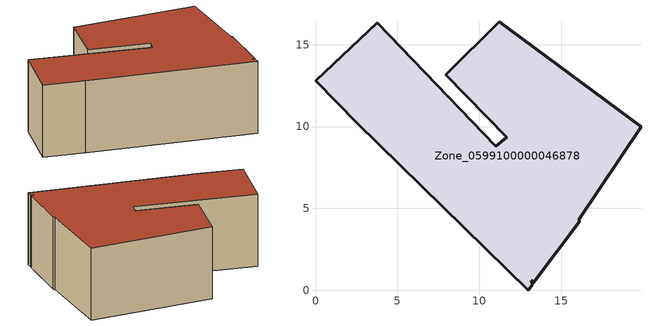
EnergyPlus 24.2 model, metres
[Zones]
Zone_0599100000046878
 floor ground (C_G): 3.76,16.34 11.02,8.78 11.67,9.34 7.96,13.17 11.23,16.4 19.88,9.99 16.09,4.3 16.14,4.22 13.34,0.48 13.19,0.62 13.25,0.37 12.98,0 2.54,10.19 0,12.8 z0.54
 wall outside (C_F): 2.54,10.19 12.98,0 13.25,0.37 13.19,0.62 13.34,0.48 16.14,4.22 16.09,4.3 19.88,9.99 11.23,16.4 7.96,13.17 11.67,9.34 11.02,8.78 3.76,16.34 0,12.8 2.54,10.19 z0.54:7
 roof outside (C_R): 11.02,8.78 3.76,16.34 0,12.8 2.54,10.19 12.98,0 13.25,0.37 13.19,0.62 13.34,0.48 16.14,4.22 16.09,4.3 19.88,9.99 11.23,16.4 7.96,13.17 11.67,9.34 z7
[BUILDING]
Pand.0599100000046878: North Axis=0; Terrain=City; Loads Convergence Tolerance Value=0.04; Temperature Convergence Tolerance Value=0.4; Solar Distribution=FullExterior; Maximum Number of Warmup Days=25; Minimum Number of Warmup Days=1
[Site:Location]
Rotterdam.The.Hague.AP_ZH_NLD Design_Conditions: Latitude=51.96; Longitude=4.45; Time Zone=1; Elevation=-4.5
[SITE:GROUNDTEMPERATURE:BUILDINGSURFACE]
18, 18, 18, 18, 18, 18, 18, 18, 18, 18, 18, 18
[MATERIAL] Thermal Absorptance=0.9; Solar Absorptance=0.7; Visible Absorptance=0.7
Name | Roughness | Thickness | Conductivity | Density | Specific Heat
G.TI.1946 | MediumSmooth | 0.15 | 1 | 540 | 1210
F.TI.1946 | Rough | 0.3 | 0.857143 | 1920 | 840
R.TI.1946 | MediumRough | 0.2 | 0.1 | 1500 | 1000
[CONSTRUCTION]
C_G: G.TI.1946
C_F: F.TI.1946
C_R: R.TI.1946
[ZONE]
Zone_0599100000046878: Type=1; Multiplier=1; Ceiling Height=Autocalculate; Volume=Autocalculate; Floor Area=autocalculate; Part of Total Floor Area=Yes
[ZONEINFILTRATION:DESIGNFLOWRATE]
Infil_Zone_0599100000046878: Zone or ZoneList or Space or SpaceList=Zone_0599100000046878; Schedule=AlwaysOn; Design Flow Rate Calculation Method=Flow/Area; Flow Rate per Floor Area=0.003; Constant Term Coefficient=1; Temperature Term Coefficient=0; Velocity Term Coefficient=0; Velocity Squared Term Coefficient=0
[HVACTEMPLATE:ZONE:IDEALLOADSAIRSYSTEM]
Zone_0599100000046878: Maximum Heating Supply Air Temperature=50; Minimum Cooling Supply Air Temperature=13; Maximum Heating Supply Air Humidity Ratio=0.0156; Minimum Cooling Supply Air Humidity Ratio=0.0077; Heating Limit=NoLimit; Cooling Limit=NoLimit; Dehumidification Control Type=ConstantSensibleHeatRatio; Cooling Sensible Heat Ratio=0.7; Dehumidification Setpoint=60; Humidification Control Type=None; Humidification Setpoint=30; Outdoor Air Method=None; Outdoor Air Flow Rate per Person=0.00944; Outdoor Air Flow Rate per Zone Floor Area=0; Outdoor Air Flow Rate per Zone=0; Demand Controlled Ventilation Type=None; Outdoor Air Economizer Type=NoEconomizer; Heat Recovery Type=None; Sensible Heat Recovery Effectiveness=0.7; Latent Heat Recovery Effectiveness=0.65
[ZONECONTROL:THERMOSTAT]
ThermostatControl_Zone_0599100000046878: Zone or ZoneList=Zone_0599100000046878; Control Type Schedule=DualSetpointControlType; Control 1=Thermostat_Zone_0599100000046878; Temperature Difference Between Cutout And Setpoint=0
[THERMOSTATSETPOINT:DUALSETPOINT]
Thermostat_Zone_0599100000046878: Heating Setpoint Temperature Schedule=HeatingSetpoint_Zone_0599100000046878; Cooling Setpoint Temperature Schedule=CoolingSetpoint_Zone_0599100000046878
[SCHEDULE:COMPACT]
HeatingSetpoint_Zone_0599100000046878: Through: 12/31, For: AllDays, Until: 24:00, 21
CoolingSetpoint_Zone_0599100000046878: Through: 12/31, For: AllDays, Until: 24:00, 24
DualSetpointControlType: Through: 12/31, For: AllDays, Until: 24:00, 4
AlwaysOn: Through: 12/31, For: AllDays, Until: 24:00, 1
